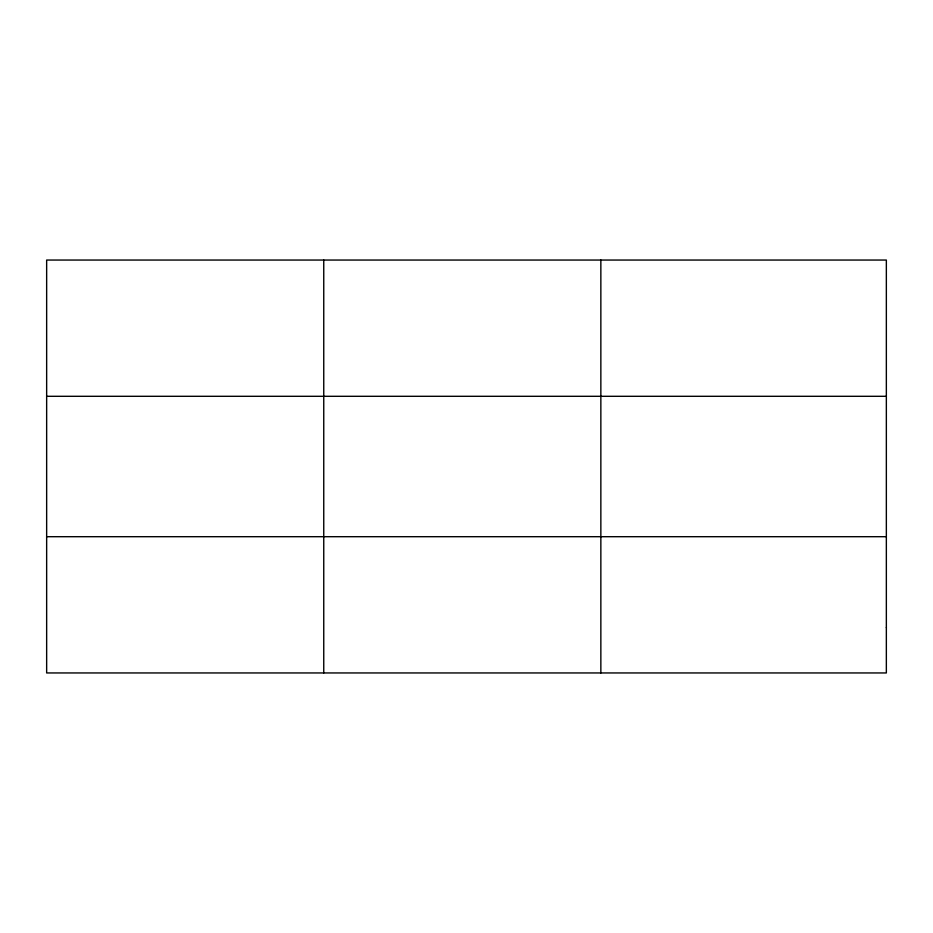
<?xml version="1.0" encoding="UTF-8"?>
<svg xmlns="http://www.w3.org/2000/svg" width="933" height="933" viewBox="0 0 933 933"><rect width="100%" height="100%" fill="white"/><g stroke="black" fill="none" stroke-linecap="round" stroke-linejoin="round"><path stroke-width="1.4" d="M323.751 260.05L323.751 672.95M600.852 260.05L600.852 672.95M46.65 396.303L886.35 396.303M46.65 536.697L886.35 536.697M886.35 627.524L886.35 672.95L46.65 672.95L46.65 260.05L886.35 260.05L886.35 627.524"/></g></svg>
